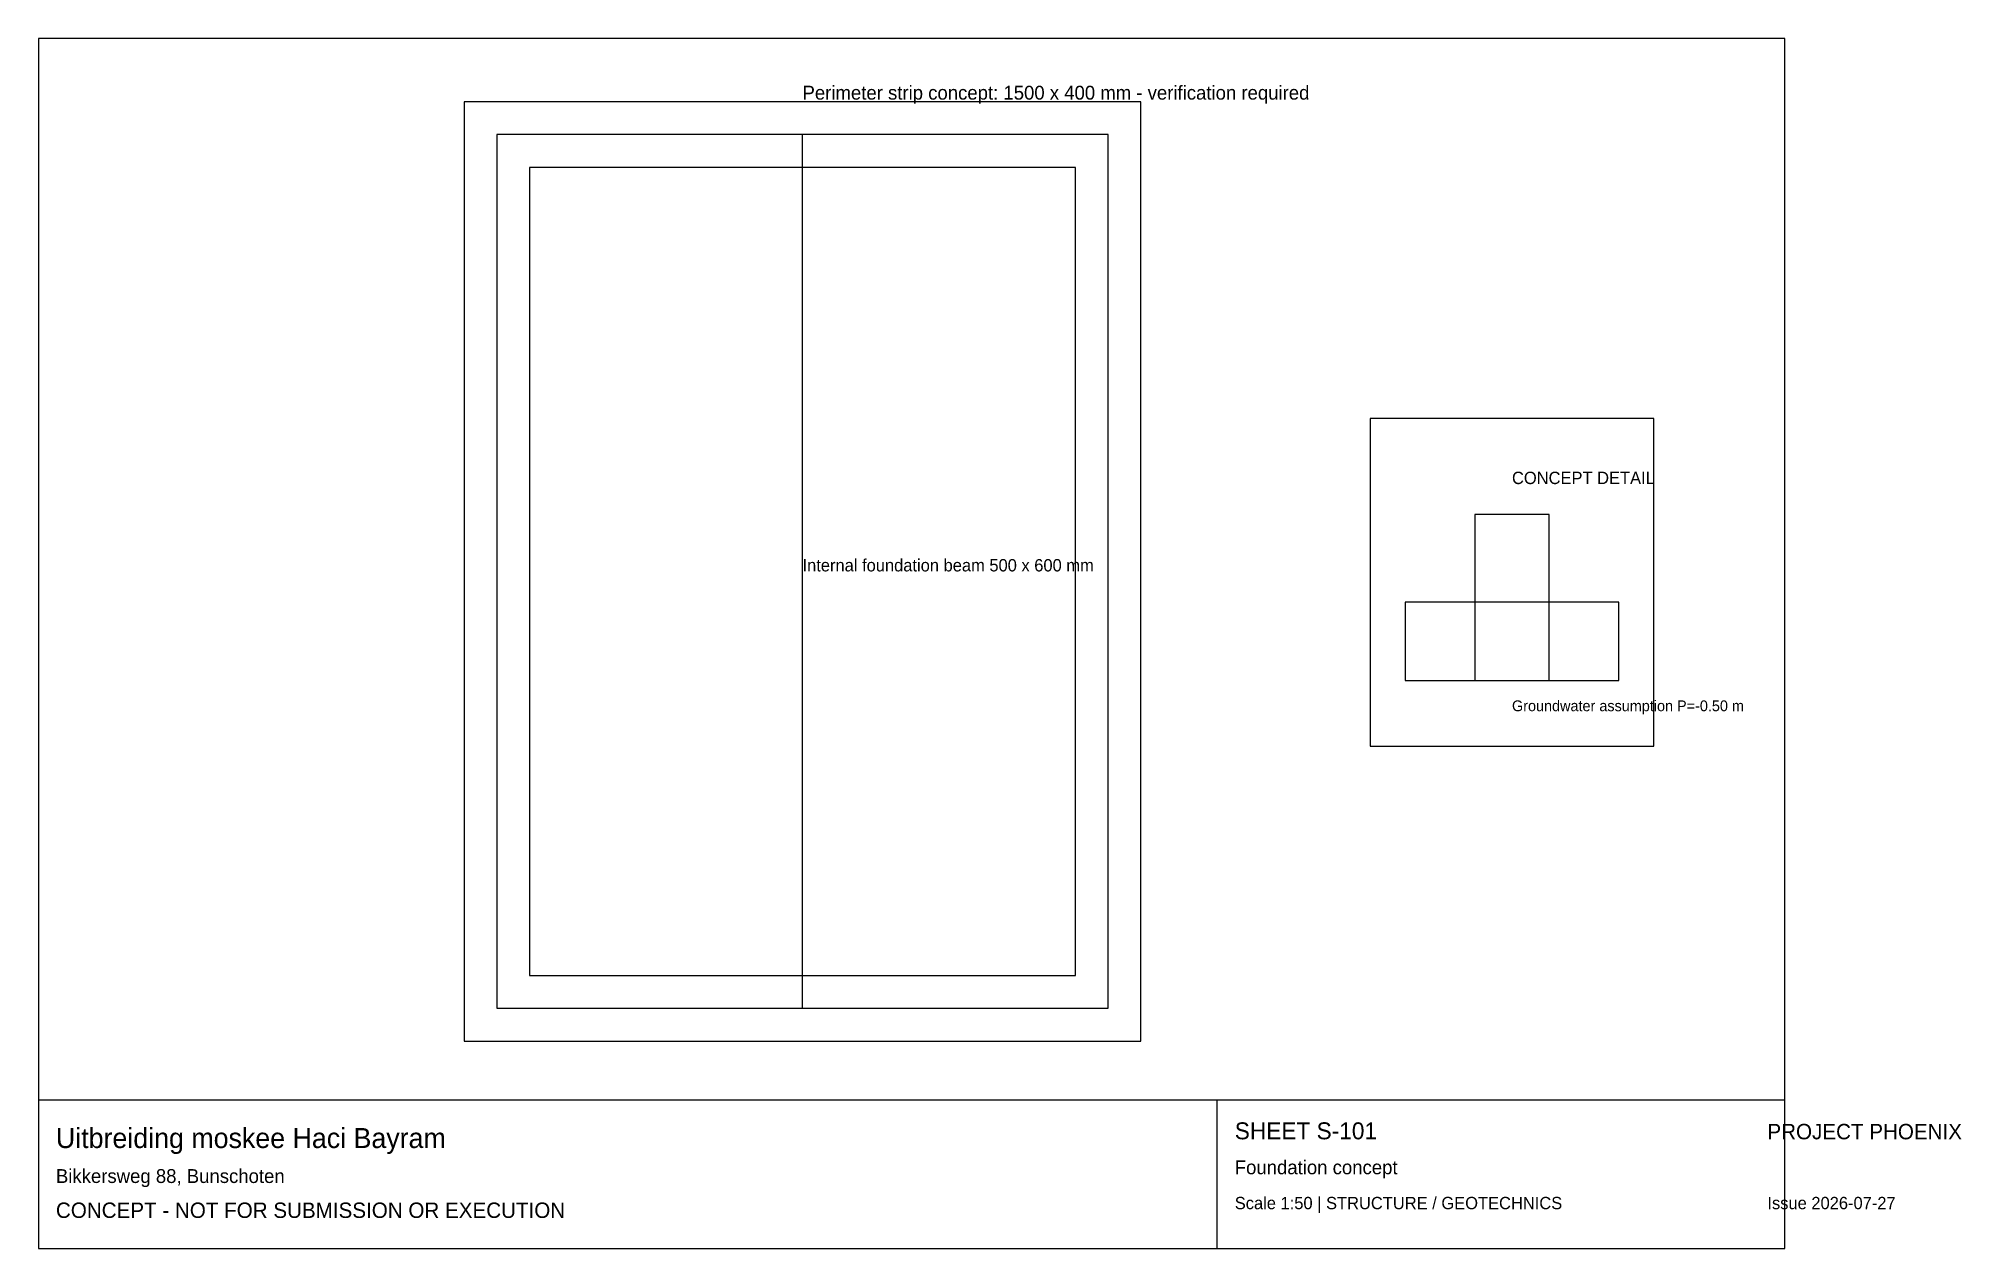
# Model space of a CAD drawing. Extents: x 10 to 450, y 10 to 287.
import ezdxf

# ---------------------------------------------------------------- set-up
doc = ezdxf.new("R2010")
doc.units = 0

msp = doc.modelspace()

# ---------------------------------------------------------------- linework, layer by layer
at = {"layer": 'PHOENIX'}
for p, q in [((410, 287), (10, 287)), ((10, 287), (10, 10)), ((410, 10), (410, 287)), ((262.5, 272.5), (107.5, 272.5)), ((107.5, 272.5), (107.5, 57.5)), ((262.5, 57.5), (262.5, 272.5)), ((255, 265), (115, 265)), ((115, 265), (115, 65)), ((185, 65), (185, 265)), ((255, 65), (255, 265)), ((247.5, 257.5), (122.5, 257.5)), ((122.5, 257.5), (122.5, 72.5)), ((247.5, 72.5), (247.5, 257.5)), ((380, 200), (315, 200)), ((315, 200), (315, 125)), ((380, 125), (380, 200)), ((356, 178), (339, 178)), ((339, 178), (339, 140)), ((356, 140), (356, 178)), ((372, 158), (323, 158)), ((323, 158), (323, 140)), ((372, 140), (372, 158)), ((323, 140), (372, 140)), ((339, 140), (356, 140)), ((315, 125), (380, 125)), ((122.5, 72.5), (247.5, 72.5)), ((115, 65), (255, 65)), ((107.5, 57.5), (262.5, 57.5)), ((10, 44), (410, 44)), ((280, 10), (280, 44)), ((10, 10), (410, 10))]:
    msp.add_line(p, q, dxfattribs=at)

# ---------------------------------------------------------------- texts
at = {"layer": 'PHOENIX-TEXT'}
for s, height, p in [('Perimeter strip concept: 1500 x 400 mm - verification required', 3.175, (185, 273)), ('CONCEPT DETAIL', 2.822, (347.5, 185)), ('Internal foundation beam 500 x 600 mm', 2.822, (185, 165)), ('Groundwater assumption P=-0.50 m', 2.469, (347.5, 133)), ('Uitbreiding moskee Haci Bayram', 4.586, (14, 33)), ('SHEET S-101', 3.881, (284, 35)), ('PROJECT PHOENIX', 3.528, (406, 35)), ('Bikkersweg 88, Bunschoten', 3.175, (14, 25)), ('Foundation concept', 3.175, (284, 27)), ('CONCEPT - NOT FOR SUBMISSION OR EXECUTION', 3.528, (14, 17)), ('Scale 1:50 | STRUCTURE / GEOTECHNICS', 2.822, (284, 19)), ('Issue 2026-07-27', 2.822, (406, 19))]:
    msp.add_text(s, height=height, dxfattribs=at).set_placement(p)

doc.saveas('drawing.dxf')
